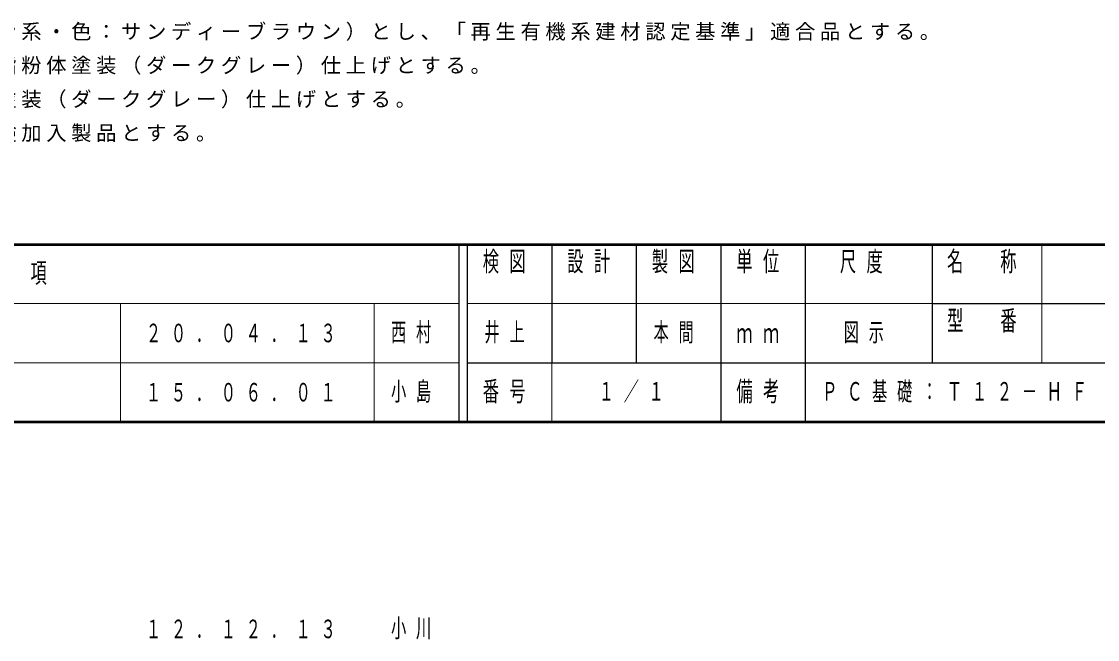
# Model space of a CAD drawing. Units: millimetres on the paper, scale 1:20. Extents: x -365 to 0, y -26 to 257.
# Drawn here: x -290.2 to -162.9, y -25.7 to 47.4 of the extents above; entities that cross this region are included whole.
import ezdxf

# ---------------------------------------------------------------- set-up
doc = ezdxf.new("R2010")
doc.units = ezdxf.units.MM
doc.layers.add('LY_1', color=7, linetype='Continuous', lineweight=25)
doc.layers.add('LY_3', color=7, linetype='Continuous', lineweight=13)
doc.styles.add('ＭＳ ゴシック', font='')
doc.styles.get('ＭＳ ゴシック').set_extended_font_data('MS Gothic')

msp = doc.modelspace()

# ---------------------------------------------------------------- linework, layer by layer
at = {"layer": 'LY_3', "lineweight": 50}
for p, q in [((-365, 21), (0, 21)), ((-365, 0), (0, 0))]:
    msp.add_line(p, q, dxfattribs=at)
at = {"layer": 'LY_3', "color": 211, "lineweight": 25}
for p, q in [((-238.5, 21), (-238.5, 0)), ((-237.5, 21), (-237.5, 0)), ((-227.5, 21), (-227.5, 7)), ((-217.5, 21), (-217.5, 7)), ((-207.5, 21), (-207.5, 0)), ((-197.5, 21), (-197.5, 7)), ((-182.5, 21), (-182.5, 7)), ((-182.5, 14), (-70, 14)), ((-237.5, 7), (0, 7))]:
    msp.add_line(p, q, dxfattribs=at)
at = {"layer": 'LY_3'}
for p, q in [((-169.5, 21), (-169.5, 7)), ((-365, 14), (-238.5, 14)), ((-278.5, 14), (-278.5, 0)), ((-248.5, 14), (-248.5, 0)), ((-237.5, 14), (-182.5, 14)), ((-365, 7), (-238.5, 7)), ((-227.5, 7), (-227.5, 0))]:
    msp.add_line(p, q, dxfattribs=at)
at = {"layer": 'LY_3', "lineweight": 25}
msp.add_line((-197.5, 7), (-197.5, 0), dxfattribs=at)

# ---------------------------------------------------------------- texts
at = {"layer": 'LY_1', "style": 'ＭＳ ゴシック'}
for s, insert, char_height, attachment_point in [('\\T1.23;木材は、木粉入り再生プラスチック（ポリプロピレン系・色：サンディーブラウン）とし、「再生有機系建材認定基準」適合品とする。', (-361.116, 45.073), 1.76, 7), ('\\T1.23;鋼材は、電気亜鉛メッキ処理の上、ポリエステル樹脂粉体塗装（ダークグレー）仕上げとする。', (-361.116, 41.073), 1.76, 7), ('\\T1.23;鋳鉄は、ＦＣ\u3000２００とし、ポリエステル樹脂粉体塗装（ダークグレー）仕上げとする。', (-361.116, 37.073), 1.76, 7), ('\\T1.23;本製品は、（一社）日本公園施設業協会賠償責任保険加入製品とする。', (-361.116, 33.073), 1.76, 7), ('\\T1.64;\\W0.6;２０．０４．１３', (-275.5, 10.5), 2.199, 4), ('\\T1.64;\\W0.6;西村', (-246.5, 10.5), 2.199, 4), ('\\T1.64;\\W0.6;井上', (-232.5, 10.5), 2.199, 5), ('\\T1.64;\\W0.6;本間', (-212.5, 10.5), 2.199, 5), ('\\T1.64;\\W0.6;図示', (-190, 10.5), 2.199, 5), ('\\T1.64;\\W0.6;１５．０６．０１', (-275.5, 3.5), 2.199, 4), ('\\T1.64;\\W0.6;小島', (-246.5, 3.5), 2.199, 4), ('\\T1.64;\\W0.6;１／１', (-217.5, 3.5), 2.199, 5), ('\\T1.64;\\W0.6;ＰＣ基礎：Ｔ１２－ＨＦ', (-195.5, 3.5), 2.199, 4), ('\\T1.64;\\W0.6;１２．１２．１３', (-275.5, -24.5), 2.199, 4), ('\\T1.64;\\W0.6;小川', (-246.5, -24.5), 2.199, 4)]:
    msp.add_mtext(s, dxfattribs=dict(at, insert=insert, char_height=char_height, attachment_point=attachment_point))
at = {"layer": 'LY_3', "color": 4, "char_height": 2.346, "style": 'ＭＳ ゴシック'}
for s, insert, attachment_point in [('\\T1.64;\\W0.6;検図', (-232.5, 20.167), 2), ('\\T1.64;\\W0.6;設計', (-222.5, 20.167), 2), ('\\T1.64;\\W0.6;製図', (-212.5, 20.167), 2), ('\\T1.64;\\W0.6;単位', (-202.5, 20.167), 2), ('\\T1.64;\\W0.6;尺度', (-190.25, 20.167), 2), ('\\T1.64;\\W0.6;名\u3000称', (-176, 20.167), 2), ('\\T1.64;\\W0.6;改\u3000\u3000訂\u3000\u3000事\u3000\u3000項', (-301.75, 17.5), 5), ('\\T1.64;\\W0.6;型\u3000番', (-176, 13.167), 2), ('\\T1.64;\\W0.6;ｍｍ', (-202.5, 10.5), 5), ('\\T1.64;\\W0.6;番号', (-232.5, 3.5), 5), ('\\T1.64;\\W0.6;備考', (-202.5, 3.5), 5)]:
    msp.add_mtext(s, dxfattribs=dict(at, insert=insert, attachment_point=attachment_point))

doc.saveas('drawing.dxf')
